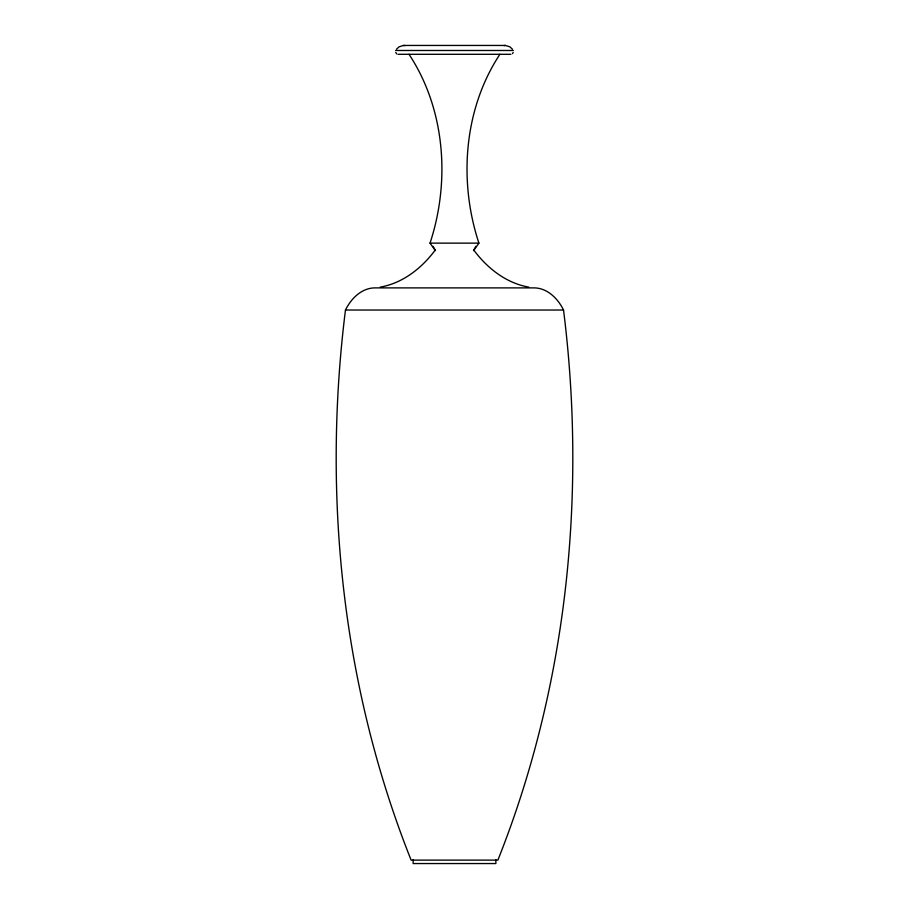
<?xml version="1.0" encoding="UTF-8"?>
<svg xmlns="http://www.w3.org/2000/svg" width="909" height="909" viewBox="0 0 909 909"><rect width="100%" height="100%" fill="white"/><g stroke="black" fill="none" stroke-linecap="round" stroke-linejoin="round"><path stroke-width="1.36" d="M345.465 310.026C322.297 494.962 341.954 686.5 411.118 860.119L497.882 860.119C567.046 686.5 586.703 494.962 563.535 310.026C558.069 298.902 547.9 288.392 534.799 287.892L374.201 287.892C361.1 288.392 350.931 298.902 345.465 310.026L563.535 310.026M380.326 287.108C402.778 283.142 421.765 268.189 435.081 250.236L430.025 243.135C450.398 181.357 445.296 109.273 409.027 54.301M513.176 52.461L512.528 53.631M473.509 250.623L475.816 246.339M499.905 54.301C463.624 109.273 458.522 181.357 478.907 243.135L473.919 250.236C487.235 268.189 506.222 283.142 528.674 287.108M396.494 49.188L399.074 46.825L403.516 45.45L505.415 45.45L509.847 46.825L512.437 49.188M503.893 45.609L505.415 45.45M395.563 50.484L513.358 50.484M398.006 54.301L510.926 54.301M430.025 243.135L478.907 243.135M403.516 45.45L405.039 45.609M396.676 53.915L395.756 52.461M433.104 246.339L435.468 250.623M495.859 859.721L495.859 863.55L413.141 863.55L413.141 859.721"/></g></svg>
